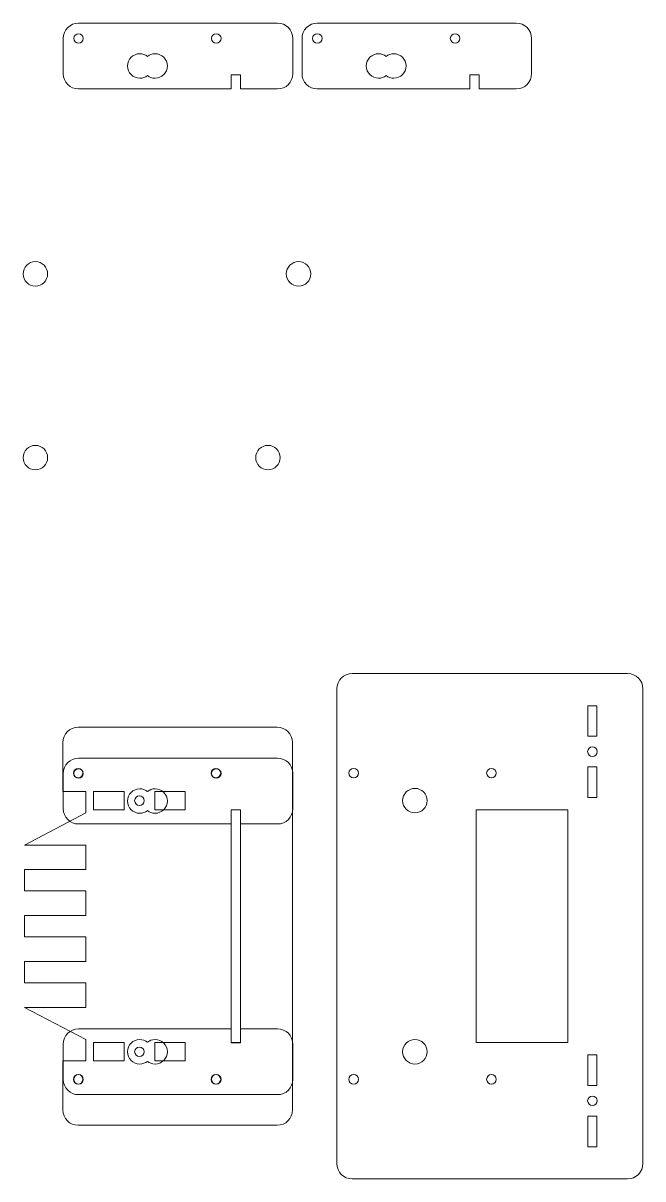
# Model space of a CAD drawing. Header units: centimetres. Extents: x -121 to 177, y -44 to 114.
# Drawn here: x -8.3 to 11.95, y 27.3 to 65.04 of the extents above; entities that cross this region are included whole.
import ezdxf

# ---------------------------------------------------------------- set-up
doc = ezdxf.new("R2010")
doc.units = ezdxf.units.CM
doc.header["$MEASUREMENT"] = 0
doc.layers.add('Layer 1', color=7, linetype='Continuous')

msp = doc.modelspace()

# ---------------------------------------------------------------- linework, layer by layer
at = {"layer": 'Layer 1', "lineweight": 20}
for centre in [(2.5, 40.55), (7, 40.55), (2.5, 30.55), (7, 30.55)]:
    msp.add_ellipse(centre, major_axis=(0, 0.155), ratio=1, dxfattribs=at)
at = {"layer": 'Layer 1', "lineweight": 18}
for points, knots in [([(0.5125, 64.5375), (0.5125, 64.81359), (0.28859, 65.0375), (0.0125, 65.0375), (0.0125, 65.0375), (0.0125, 65.0375), (-6.4875, 65.0375), (-6.4875, 65.0375), (-6.4875, 65.0375), (-6.76359, 65.0375), (-6.9875, 64.81359), (-6.9875, 64.5375), (-6.9875, 64.5375), (-6.9875, 64.5375), (-6.9875, 63.3875), (-6.9875, 63.3875), (-6.9875, 63.3875), (-6.9875, 63.11141), (-6.76359, 62.8875), (-6.4875, 62.8875), (-6.4875, 62.8875), (-6.4875, 62.8875), (-1.5, 62.8875), (-1.5, 62.8875), (-1.5, 62.8875), (-1.5, 62.8875), (-1.5, 63.35), (-1.5, 63.35), (-1.5, 63.35), (-1.5, 63.35), (-1.2, 63.35), (-1.2, 63.35), (-1.2, 63.35), (-1.2, 63.35), (-1.2, 62.8875), (-1.2, 62.8875), (-1.2, 62.8875), (-1.2, 62.8875), (0.0125, 62.8875), (0.0125, 62.8875), (0.0125, 62.8875), (0.28859, 62.8875), (0.5125, 63.11141), (0.5125, 63.3875), (0.5125, 63.3875), (0.5125, 63.3875), (0.5125, 64.5375), (0.5125, 64.5375)], [0, 0, 0, 0, 0.08333333, 0.08333333, 0.08333333, 0.08333333, 0.16666667, 0.16666667, 0.16666667, 0.16666667, 0.25, 0.25, 0.25, 0.25, 0.33333333, 0.33333333, 0.33333333, 0.33333333, 0.41666667, 0.41666667, 0.41666667, 0.41666667, 0.5, 0.5, 0.5, 0.5, 0.58333333, 0.58333333, 0.58333333, 0.58333333, 0.66666667, 0.66666667, 0.66666667, 0.66666667, 0.75, 0.75, 0.75, 0.75, 0.83333333, 0.83333333, 0.83333333, 0.83333333, 0.91666667, 0.91666667, 0.91666667, 0.91666667, 1, 1, 1, 1]), ([(8.3125, 64.5375), (8.3125, 64.81359), (8.08859, 65.0375), (7.8125, 65.0375), (7.8125, 65.0375), (7.8125, 65.0375), (1.3125, 65.0375), (1.3125, 65.0375), (1.3125, 65.0375), (1.03641, 65.0375), (0.8125, 64.81359), (0.8125, 64.5375), (0.8125, 64.5375), (0.8125, 64.5375), (0.8125, 63.3875), (0.8125, 63.3875), (0.8125, 63.3875), (0.8125, 63.11141), (1.03641, 62.8875), (1.3125, 62.8875), (1.3125, 62.8875), (1.3125, 62.8875), (6.3, 62.8875), (6.3, 62.8875), (6.3, 62.8875), (6.3, 62.8875), (6.3, 63.35), (6.3, 63.35), (6.3, 63.35), (6.3, 63.35), (6.6, 63.35), (6.6, 63.35), (6.6, 63.35), (6.6, 63.35), (6.6, 62.8875), (6.6, 62.8875), (6.6, 62.8875), (6.6, 62.8875), (7.8125, 62.8875), (7.8125, 62.8875), (7.8125, 62.8875), (8.08859, 62.8875), (8.3125, 63.11141), (8.3125, 63.3875), (8.3125, 63.3875), (8.3125, 63.3875), (8.3125, 64.5375), (8.3125, 64.5375)], [0, 0, 0, 0, 0.08333333, 0.08333333, 0.08333333, 0.08333333, 0.16666667, 0.16666667, 0.16666667, 0.16666667, 0.25, 0.25, 0.25, 0.25, 0.33333333, 0.33333333, 0.33333333, 0.33333333, 0.41666667, 0.41666667, 0.41666667, 0.41666667, 0.5, 0.5, 0.5, 0.5, 0.58333333, 0.58333333, 0.58333333, 0.58333333, 0.66666667, 0.66666667, 0.66666667, 0.66666667, 0.75, 0.75, 0.75, 0.75, 0.83333333, 0.83333333, 0.83333333, 0.83333333, 0.91666667, 0.91666667, 0.91666667, 0.91666667, 1, 1, 1, 1]), ([(1.95, 43.3), (1.95, 43.57609), (2.17391, 43.8), (2.45, 43.8), (2.45, 43.8), (2.45, 43.8), (11.45, 43.8), (11.45, 43.8), (11.45, 43.8), (11.72609, 43.8), (11.95, 43.57609), (11.95, 43.3), (11.95, 43.3), (11.95, 43.3), (11.95, 27.8), (11.95, 27.8), (11.95, 27.8), (11.95, 27.52391), (11.72609, 27.3), (11.45, 27.3), (11.45, 27.3), (11.45, 27.3), (2.45, 27.3), (2.45, 27.3), (2.45, 27.3), (2.17391, 27.3), (1.95, 27.52391), (1.95, 27.8), (1.95, 27.8), (1.95, 27.8), (1.95, 43.3), (1.95, 43.3)], [0, 0, 0, 0, 0.125, 0.125, 0.125, 0.125, 0.25, 0.25, 0.25, 0.25, 0.375, 0.375, 0.375, 0.375, 0.5, 0.5, 0.5, 0.5, 0.625, 0.625, 0.625, 0.625, 0.75, 0.75, 0.75, 0.75, 0.875, 0.875, 0.875, 0.875, 1, 1, 1, 1]), ([(0.5, 29.55), (0.5, 29.27391), (0.27609, 29.05), (0, 29.05), (0, 29.05), (0, 29.05), (-6.5, 29.05), (-6.5, 29.05), (-6.5, 29.05), (-6.77609, 29.05), (-7, 29.27391), (-7, 29.55), (-7, 29.55), (-7, 29.55), (-7, 31.15), (-7, 31.15), (-7, 31.15), (-7, 31.15), (-6.25, 31.15), (-6.25, 31.15), (-6.25, 31.15), (-6.25, 31.15), (-6.25, 31.85), (-6.25, 31.85), (-6.25, 31.85), (-6.25, 31.85), (-8.25, 32.9), (-8.25, 32.9), (-8.25, 32.9), (-8.25, 32.9), (-6.25, 32.9), (-6.25, 32.9), (-6.25, 32.9), (-6.25, 32.9), (-6.25, 33.7), (-6.25, 33.7), (-6.25, 33.7), (-6.25, 33.7), (-8.25, 33.7), (-8.25, 33.7), (-8.25, 33.7), (-8.25, 33.7), (-8.25, 34.4), (-8.25, 34.4), (-8.25, 34.4), (-8.25, 34.4), (-6.25, 34.4), (-6.25, 34.4), (-6.25, 34.4), (-6.25, 34.4), (-6.25, 35.19999), (-6.25, 35.19999), (-6.25, 35.19999), (-6.25, 35.19999), (-8.25, 35.19999), (-8.25, 35.19999), (-8.25, 35.19999), (-8.25, 35.19999), (-8.25, 35.9), (-8.25, 35.9), (-8.25, 35.9), (-8.25, 35.9), (-6.25, 35.9), (-6.25, 35.9), (-6.25, 35.9), (-6.25, 35.9), (-6.25, 36.7), (-6.25, 36.7), (-6.25, 36.7), (-6.25, 36.7), (-8.25, 36.7), (-8.25, 36.7), (-8.25, 36.7), (-8.25, 36.7), (-8.25, 37.4), (-8.25, 37.4), (-8.25, 37.4), (-8.25, 37.4), (-6.25, 37.4), (-6.25, 37.4), (-6.25, 37.4), (-6.25, 37.4), (-6.25, 38.2), (-6.25, 38.2), (-6.25, 38.2), (-6.25, 38.2), (-8.25, 38.2), (-8.25, 38.2), (-8.25, 38.2), (-8.25, 38.2), (-6.25, 39.25), (-6.25, 39.25), (-6.25, 39.25), (-6.25, 39.25), (-6.25, 39.95), (-6.25, 39.95), (-6.25, 39.95), (-6.25, 39.95), (-7, 39.95), (-7, 39.95), (-7, 39.95), (-7, 39.95), (-7, 41.55), (-7, 41.55), (-7, 41.55), (-7, 41.82609), (-6.77609, 42.05), (-6.5, 42.05), (-6.5, 42.05), (-6.5, 42.05), (0, 42.05), (0, 42.05), (0, 42.05), (0.27609, 42.05), (0.5, 41.82609), (0.5, 41.55), (0.5, 41.55), (0.5, 41.55), (0.5, 29.55), (0.5, 29.55)], [0, 0, 0, 0, 0.03333333, 0.03333333, 0.03333333, 0.03333333, 0.06666667, 0.06666667, 0.06666667, 0.06666667, 0.1, 0.1, 0.1, 0.1, 0.13333333, 0.13333333, 0.13333333, 0.13333333, 0.16666667, 0.16666667, 0.16666667, 0.16666667, 0.2, 0.2, 0.2, 0.2, 0.23333333, 0.23333333, 0.23333333, 0.23333333, 0.26666667, 0.26666667, 0.26666667, 0.26666667, 0.3, 0.3, 0.3, 0.3, 0.33333333, 0.33333333, 0.33333333, 0.33333333, 0.36666667, 0.36666667, 0.36666667, 0.36666667, 0.4, 0.4, 0.4, 0.4, 0.43333333, 0.43333333, 0.43333333, 0.43333333, 0.46666667, 0.46666667, 0.46666667, 0.46666667, 0.5, 0.5, 0.5, 0.5, 0.53333333, 0.53333333, 0.53333333, 0.53333333, 0.56666667, 0.56666667, 0.56666667, 0.56666667, 0.6, 0.6, 0.6, 0.6, 0.63333333, 0.63333333, 0.63333333, 0.63333333, 0.66666667, 0.66666667, 0.66666667, 0.66666667, 0.7, 0.7, 0.7, 0.7, 0.73333333, 0.73333333, 0.73333333, 0.73333333, 0.76666667, 0.76666667, 0.76666667, 0.76666667, 0.8, 0.8, 0.8, 0.8, 0.83333333, 0.83333333, 0.83333333, 0.83333333, 0.86666667, 0.86666667, 0.86666667, 0.86666667, 0.9, 0.9, 0.9, 0.9, 0.93333333, 0.93333333, 0.93333333, 0.93333333, 0.96666667, 0.96666667, 0.96666667, 0.96666667, 1, 1, 1, 1])]:
    msp.add_open_spline(points, degree=3, knots=knots, dxfattribs=at)
at = {"layer": 'Layer 1', "lineweight": 20}
for points in [[(-6.48749, 64.6925), (-6.57308, 64.6925), (-6.6425, 64.62308), (-6.6425, 64.5375), (-6.6425, 64.5375), (-6.6425, 64.45191), (-6.57308, 64.3825), (-6.48749, 64.3825), (-6.48749, 64.3825), (-6.40191, 64.3825), (-6.3325, 64.45191), (-6.3325, 64.5375), (-6.3325, 64.5375), (-6.3325, 64.62308), (-6.40191, 64.6925), (-6.48749, 64.6925)], [(-1.98749, 64.6925), (-2.07308, 64.6925), (-2.1425, 64.62308), (-2.1425, 64.5375), (-2.1425, 64.5375), (-2.1425, 64.45191), (-2.07308, 64.3825), (-1.98749, 64.3825), (-1.98749, 64.3825), (-1.90191, 64.3825), (-1.8325, 64.45191), (-1.8325, 64.5375), (-1.8325, 64.5375), (-1.8325, 64.62308), (-1.90191, 64.6925), (-1.98749, 64.6925)], [(1.31251, 64.6925), (1.22692, 64.6925), (1.1575, 64.62308), (1.1575, 64.5375), (1.1575, 64.5375), (1.1575, 64.45191), (1.22692, 64.3825), (1.31251, 64.3825), (1.31251, 64.3825), (1.39809, 64.3825), (1.4675, 64.45191), (1.4675, 64.5375), (1.4675, 64.5375), (1.4675, 64.62308), (1.39809, 64.6925), (1.31251, 64.6925)], [(5.81251, 64.6925), (5.72692, 64.6925), (5.6575, 64.62308), (5.6575, 64.5375), (5.6575, 64.5375), (5.6575, 64.45191), (5.72692, 64.3825), (5.81251, 64.3825), (5.81251, 64.3825), (5.89809, 64.3825), (5.9675, 64.45191), (5.9675, 64.5375), (5.9675, 64.5375), (5.9675, 64.62308), (5.89809, 64.6925), (5.81251, 64.6925)], [(-6.49999, 40.395), (-6.58558, 40.395), (-6.655, 40.46442), (-6.655, 40.55), (-6.655, 40.55), (-6.655, 40.63559), (-6.58558, 40.705), (-6.49999, 40.705), (-6.49999, 40.705), (-6.41441, 40.705), (-6.345, 40.63559), (-6.345, 40.55), (-6.345, 40.55), (-6.345, 40.46442), (-6.41441, 40.395), (-6.49999, 40.395)], [(-1.99999, 40.395), (-2.08558, 40.395), (-2.155, 40.46442), (-2.155, 40.55), (-2.155, 40.55), (-2.155, 40.63559), (-2.08558, 40.705), (-1.99999, 40.705), (-1.99999, 40.705), (-1.91441, 40.705), (-1.845, 40.63559), (-1.845, 40.55), (-1.845, 40.55), (-1.845, 40.46442), (-1.91441, 40.395), (-1.99999, 40.395)], [(-1.5, 39.35), (-1.5, 39.35), (-1.2, 39.35), (-1.2, 39.35), (-1.2, 39.35), (-1.2, 39.35), (-1.2, 31.75), (-1.2, 31.75), (-1.2, 31.75), (-1.2, 31.75), (-1.5, 31.75), (-1.5, 31.75), (-1.5, 31.75), (-1.5, 31.75), (-1.5, 39.35), (-1.5, 39.35)], [(6.5, 39.35), (6.5, 39.35), (9.5, 39.35), (9.5, 39.35), (9.5, 39.35), (9.5, 39.35), (9.5, 31.75), (9.5, 31.75), (9.5, 31.75), (9.5, 31.75), (6.5, 31.75), (6.5, 31.75), (6.5, 31.75), (6.5, 31.75), (6.5, 39.35), (6.5, 39.35)], [(-6.49999, 30.395), (-6.58558, 30.395), (-6.655, 30.46442), (-6.655, 30.55), (-6.655, 30.55), (-6.655, 30.63559), (-6.58558, 30.705), (-6.49999, 30.705), (-6.49999, 30.705), (-6.41441, 30.705), (-6.345, 30.63559), (-6.345, 30.55), (-6.345, 30.55), (-6.345, 30.46442), (-6.41441, 30.395), (-6.49999, 30.395)], [(-1.99999, 30.395), (-2.08558, 30.395), (-2.155, 30.46442), (-2.155, 30.55), (-2.155, 30.55), (-2.155, 30.63559), (-2.08558, 30.705), (-1.99999, 30.705), (-1.99999, 30.705), (-1.91441, 30.705), (-1.845, 30.63559), (-1.845, 30.55), (-1.845, 30.55), (-1.845, 30.46442), (-1.91441, 30.395), (-1.99999, 30.395)]]:
    msp.add_open_spline(points, degree=3, knots=[0, 0, 0, 0, 0.25, 0.25, 0.25, 0.25, 0.5, 0.5, 0.5, 0.5, 0.75, 0.75, 0.75, 0.75, 1, 1, 1, 1], dxfattribs=at)
at = {"layer": 'Layer 1', "lineweight": 9}
for points, knots in [([(-3.9875, 64.0375), (-4.0821, 64.0375), (-4.16901, 64.00463), (-4.2375, 63.94971), (-4.2375, 63.94971), (-4.30599, 64.00463), (-4.3929, 64.0375), (-4.4875, 64.0375), (-4.4875, 64.0375), (-4.70838, 64.0375), (-4.8875, 63.85838), (-4.8875, 63.6375), (-4.8875, 63.6375), (-4.8875, 63.41662), (-4.70838, 63.2375), (-4.4875, 63.2375), (-4.4875, 63.2375), (-4.3929, 63.2375), (-4.30599, 63.27037), (-4.2375, 63.32529), (-4.2375, 63.32529), (-4.16901, 63.27037), (-4.0821, 63.2375), (-3.9875, 63.2375), (-3.9875, 63.2375), (-3.76662, 63.2375), (-3.5875, 63.41662), (-3.5875, 63.6375), (-3.5875, 63.6375), (-3.5875, 63.85838), (-3.76662, 64.0375), (-3.9875, 64.0375)], [0, 0, 0, 0, 0.125, 0.125, 0.125, 0.125, 0.25, 0.25, 0.25, 0.25, 0.375, 0.375, 0.375, 0.375, 0.5, 0.5, 0.5, 0.5, 0.625, 0.625, 0.625, 0.625, 0.75, 0.75, 0.75, 0.75, 0.875, 0.875, 0.875, 0.875, 1, 1, 1, 1]), ([(3.8125, 64.0375), (3.7179, 64.0375), (3.63099, 64.00463), (3.5625, 63.94971), (3.5625, 63.94971), (3.49401, 64.00463), (3.4071, 64.0375), (3.3125, 64.0375), (3.3125, 64.0375), (3.09162, 64.0375), (2.9125, 63.85838), (2.9125, 63.6375), (2.9125, 63.6375), (2.9125, 63.41662), (3.09162, 63.2375), (3.3125, 63.2375), (3.3125, 63.2375), (3.4071, 63.2375), (3.49401, 63.27037), (3.5625, 63.32529), (3.5625, 63.32529), (3.63099, 63.27037), (3.7179, 63.2375), (3.8125, 63.2375), (3.8125, 63.2375), (4.03338, 63.2375), (4.2125, 63.41662), (4.2125, 63.6375), (4.2125, 63.6375), (4.2125, 63.85838), (4.03338, 64.0375), (3.8125, 64.0375)], [0, 0, 0, 0, 0.125, 0.125, 0.125, 0.125, 0.25, 0.25, 0.25, 0.25, 0.375, 0.375, 0.375, 0.375, 0.5, 0.5, 0.5, 0.5, 0.625, 0.625, 0.625, 0.625, 0.75, 0.75, 0.75, 0.75, 0.875, 0.875, 0.875, 0.875, 1, 1, 1, 1]), ([(-7.9, 57.25), (-8.12088, 57.25), (-8.3, 57.07088), (-8.3, 56.85), (-8.3, 56.85), (-8.3, 56.62912), (-8.12088, 56.45), (-7.9, 56.45), (-7.9, 56.45), (-7.67912, 56.45), (-7.5, 56.62912), (-7.5, 56.85), (-7.5, 56.85), (-7.5, 57.07088), (-7.67912, 57.25), (-7.9, 57.25)], [0, 0, 0, 0, 0.25, 0.25, 0.25, 0.25, 0.5, 0.5, 0.5, 0.5, 0.75, 0.75, 0.75, 0.75, 1, 1, 1, 1]), ([(0.7, 57.25), (0.47912, 57.25), (0.3, 57.07088), (0.3, 56.85), (0.3, 56.85), (0.3, 56.62912), (0.47912, 56.45), (0.7, 56.45), (0.7, 56.45), (0.92088, 56.45), (1.1, 56.62912), (1.1, 56.85), (1.1, 56.85), (1.1, 57.07088), (0.92088, 57.25), (0.7, 57.25)], [0, 0, 0, 0, 0.25, 0.25, 0.25, 0.25, 0.5, 0.5, 0.5, 0.5, 0.75, 0.75, 0.75, 0.75, 1, 1, 1, 1]), ([(-7.9, 51.25), (-8.12088, 51.25), (-8.3, 51.07088), (-8.3, 50.85), (-8.3, 50.85), (-8.3, 50.62912), (-8.12088, 50.45), (-7.9, 50.45), (-7.9, 50.45), (-7.67912, 50.45), (-7.5, 50.62912), (-7.5, 50.85), (-7.5, 50.85), (-7.5, 51.07088), (-7.67912, 51.25), (-7.9, 51.25)], [0, 0, 0, 0, 0.25, 0.25, 0.25, 0.25, 0.5, 0.5, 0.5, 0.5, 0.75, 0.75, 0.75, 0.75, 1, 1, 1, 1]), ([(-0.3, 51.25), (-0.52088, 51.25), (-0.7, 51.07088), (-0.7, 50.85), (-0.7, 50.85), (-0.7, 50.62912), (-0.52088, 50.45), (-0.3, 50.45), (-0.3, 50.45), (-0.07912, 50.45), (0.1, 50.62912), (0.1, 50.85), (0.1, 50.85), (0.1, 51.07088), (-0.07912, 51.25), (-0.3, 51.25)], [0, 0, 0, 0, 0.25, 0.25, 0.25, 0.25, 0.5, 0.5, 0.5, 0.5, 0.75, 0.75, 0.75, 0.75, 1, 1, 1, 1]), ([(10.15, 41.75), (10.15, 41.75), (10.15, 42.75), (10.15, 42.75), (10.15, 42.75), (10.15, 42.75), (10.45, 42.75), (10.45, 42.75), (10.45, 42.75), (10.45, 42.75), (10.45, 41.75), (10.45, 41.75), (10.45, 41.75), (10.45, 41.75), (10.15, 41.75), (10.15, 41.75)], [0, 0, 0, 0, 0.25, 0.25, 0.25, 0.25, 0.5, 0.5, 0.5, 0.5, 0.75, 0.75, 0.75, 0.75, 1, 1, 1, 1]), ([(10.145, 41.25), (10.145, 41.33559), (10.21441, 41.405), (10.3, 41.405), (10.3, 41.405), (10.38559, 41.405), (10.455, 41.33559), (10.455, 41.25), (10.455, 41.25), (10.455, 41.16441), (10.38559, 41.095), (10.3, 41.095), (10.3, 41.095), (10.21441, 41.095), (10.145, 41.16441), (10.145, 41.25)], [0, 0, 0, 0, 0.25, 0.25, 0.25, 0.25, 0.5, 0.5, 0.5, 0.5, 0.75, 0.75, 0.75, 0.75, 1, 1, 1, 1]), ([(10.15, 39.75), (10.15, 39.75), (10.15, 40.75), (10.15, 40.75), (10.15, 40.75), (10.15, 40.75), (10.45, 40.75), (10.45, 40.75), (10.45, 40.75), (10.45, 40.75), (10.45, 39.75), (10.45, 39.75), (10.45, 39.75), (10.45, 39.75), (10.15, 39.75), (10.15, 39.75)], [0, 0, 0, 0, 0.25, 0.25, 0.25, 0.25, 0.5, 0.5, 0.5, 0.5, 0.75, 0.75, 0.75, 0.75, 1, 1, 1, 1]), ([(4.5, 40.05), (4.27912, 40.05), (4.1, 39.87088), (4.1, 39.65), (4.1, 39.65), (4.1, 39.42912), (4.27912, 39.25), (4.5, 39.25), (4.5, 39.25), (4.72088, 39.25), (4.9, 39.42912), (4.9, 39.65), (4.9, 39.65), (4.9, 39.87088), (4.72088, 40.05), (4.5, 40.05)], [0, 0, 0, 0, 0.25, 0.25, 0.25, 0.25, 0.5, 0.5, 0.5, 0.5, 0.75, 0.75, 0.75, 0.75, 1, 1, 1, 1]), ([(-5, 39.35), (-5, 39.35), (-6, 39.35), (-6, 39.35), (-6, 39.35), (-6, 39.35), (-6, 39.95), (-6, 39.95), (-6, 39.95), (-6, 39.95), (-5, 39.95), (-5, 39.95), (-5, 39.95), (-5, 39.95), (-5, 39.35), (-5, 39.35)], [0, 0, 0, 0, 0.25, 0.25, 0.25, 0.25, 0.5, 0.5, 0.5, 0.5, 0.75, 0.75, 0.75, 0.75, 1, 1, 1, 1]), ([(-5, 39.35), (-5, 39.35), (-6, 39.35), (-6, 39.35), (-6, 39.35), (-6, 39.35), (-6, 39.95), (-6, 39.95), (-6, 39.95), (-6, 39.95), (-5, 39.95), (-5, 39.95), (-5, 39.95), (-5, 39.95), (-5, 39.35), (-5, 39.35)], [0, 0, 0, 0, 0.25, 0.25, 0.25, 0.25, 0.5, 0.5, 0.5, 0.5, 0.75, 0.75, 0.75, 0.75, 1, 1, 1, 1]), ([(-4.5, 39.495), (-4.58559, 39.495), (-4.655, 39.56441), (-4.655, 39.65), (-4.655, 39.65), (-4.655, 39.73559), (-4.58559, 39.805), (-4.5, 39.805), (-4.5, 39.805), (-4.41441, 39.805), (-4.345, 39.73559), (-4.345, 39.65), (-4.345, 39.65), (-4.345, 39.56441), (-4.41441, 39.495), (-4.5, 39.495)], [0, 0, 0, 0, 0.25, 0.25, 0.25, 0.25, 0.5, 0.5, 0.5, 0.5, 0.75, 0.75, 0.75, 0.75, 1, 1, 1, 1]), ([(-4.5, 39.495), (-4.58559, 39.495), (-4.655, 39.56441), (-4.655, 39.65), (-4.655, 39.65), (-4.655, 39.73559), (-4.58559, 39.805), (-4.5, 39.805), (-4.5, 39.805), (-4.41441, 39.805), (-4.345, 39.73559), (-4.345, 39.65), (-4.345, 39.65), (-4.345, 39.56441), (-4.41441, 39.495), (-4.5, 39.495)], [0, 0, 0, 0, 0.25, 0.25, 0.25, 0.25, 0.5, 0.5, 0.5, 0.5, 0.75, 0.75, 0.75, 0.75, 1, 1, 1, 1]), ([(-3, 39.35), (-3, 39.35), (-4, 39.35), (-4, 39.35), (-4, 39.35), (-4, 39.35), (-4, 39.95), (-4, 39.95), (-4, 39.95), (-4, 39.95), (-3, 39.95), (-3, 39.95), (-3, 39.95), (-3, 39.95), (-3, 39.35), (-3, 39.35)], [0, 0, 0, 0, 0.25, 0.25, 0.25, 0.25, 0.5, 0.5, 0.5, 0.5, 0.75, 0.75, 0.75, 0.75, 1, 1, 1, 1]), ([(-3, 39.35), (-3, 39.35), (-4, 39.35), (-4, 39.35), (-4, 39.35), (-4, 39.35), (-4, 39.95), (-4, 39.95), (-4, 39.95), (-4, 39.95), (-3, 39.95), (-3, 39.95), (-3, 39.95), (-3, 39.95), (-3, 39.35), (-3, 39.35)], [0, 0, 0, 0, 0.25, 0.25, 0.25, 0.25, 0.5, 0.5, 0.5, 0.5, 0.75, 0.75, 0.75, 0.75, 1, 1, 1, 1]), ([(-5, 31.15), (-5, 31.15), (-6, 31.15), (-6, 31.15), (-6, 31.15), (-6, 31.15), (-6, 31.75), (-6, 31.75), (-6, 31.75), (-6, 31.75), (-5, 31.75), (-5, 31.75), (-5, 31.75), (-5, 31.75), (-5, 31.15), (-5, 31.15)], [0, 0, 0, 0, 0.25, 0.25, 0.25, 0.25, 0.5, 0.5, 0.5, 0.5, 0.75, 0.75, 0.75, 0.75, 1, 1, 1, 1]), ([(-5, 31.15), (-5, 31.15), (-6, 31.15), (-6, 31.15), (-6, 31.15), (-6, 31.15), (-6, 31.75), (-6, 31.75), (-6, 31.75), (-6, 31.75), (-5, 31.75), (-5, 31.75), (-5, 31.75), (-5, 31.75), (-5, 31.15), (-5, 31.15)], [0, 0, 0, 0, 0.25, 0.25, 0.25, 0.25, 0.5, 0.5, 0.5, 0.5, 0.75, 0.75, 0.75, 0.75, 1, 1, 1, 1]), ([(-3, 31.15), (-3, 31.15), (-4, 31.15), (-4, 31.15), (-4, 31.15), (-4, 31.15), (-4, 31.75), (-4, 31.75), (-4, 31.75), (-4, 31.75), (-3, 31.75), (-3, 31.75), (-3, 31.75), (-3, 31.75), (-3, 31.15), (-3, 31.15)], [0, 0, 0, 0, 0.25, 0.25, 0.25, 0.25, 0.5, 0.5, 0.5, 0.5, 0.75, 0.75, 0.75, 0.75, 1, 1, 1, 1]), ([(-3, 31.15), (-3, 31.15), (-4, 31.15), (-4, 31.15), (-4, 31.15), (-4, 31.15), (-4, 31.75), (-4, 31.75), (-4, 31.75), (-4, 31.75), (-3, 31.75), (-3, 31.75), (-3, 31.75), (-3, 31.75), (-3, 31.15), (-3, 31.15)], [0, 0, 0, 0, 0.25, 0.25, 0.25, 0.25, 0.5, 0.5, 0.5, 0.5, 0.75, 0.75, 0.75, 0.75, 1, 1, 1, 1]), ([(4.5, 31.85), (4.27912, 31.85), (4.1, 31.67088), (4.1, 31.45), (4.1, 31.45), (4.1, 31.22912), (4.27912, 31.05), (4.5, 31.05), (4.5, 31.05), (4.72088, 31.05), (4.9, 31.22912), (4.9, 31.45), (4.9, 31.45), (4.9, 31.67088), (4.72088, 31.85), (4.5, 31.85)], [0, 0, 0, 0, 0.25, 0.25, 0.25, 0.25, 0.5, 0.5, 0.5, 0.5, 0.75, 0.75, 0.75, 0.75, 1, 1, 1, 1]), ([(-4.5, 31.295), (-4.58559, 31.295), (-4.655, 31.36441), (-4.655, 31.45), (-4.655, 31.45), (-4.655, 31.53559), (-4.58559, 31.605), (-4.5, 31.605), (-4.5, 31.605), (-4.41441, 31.605), (-4.345, 31.53559), (-4.345, 31.45), (-4.345, 31.45), (-4.345, 31.36441), (-4.41441, 31.295), (-4.5, 31.295)], [0, 0, 0, 0, 0.25, 0.25, 0.25, 0.25, 0.5, 0.5, 0.5, 0.5, 0.75, 0.75, 0.75, 0.75, 1, 1, 1, 1]), ([(-4.5, 31.295), (-4.58559, 31.295), (-4.655, 31.36441), (-4.655, 31.45), (-4.655, 31.45), (-4.655, 31.53559), (-4.58559, 31.605), (-4.5, 31.605), (-4.5, 31.605), (-4.41441, 31.605), (-4.345, 31.53559), (-4.345, 31.45), (-4.345, 31.45), (-4.345, 31.36441), (-4.41441, 31.295), (-4.5, 31.295)], [0, 0, 0, 0, 0.25, 0.25, 0.25, 0.25, 0.5, 0.5, 0.5, 0.5, 0.75, 0.75, 0.75, 0.75, 1, 1, 1, 1]), ([(10.15, 30.35), (10.15, 30.35), (10.15, 31.35), (10.15, 31.35), (10.15, 31.35), (10.15, 31.35), (10.45, 31.35), (10.45, 31.35), (10.45, 31.35), (10.45, 31.35), (10.45, 30.35), (10.45, 30.35), (10.45, 30.35), (10.45, 30.35), (10.15, 30.35), (10.15, 30.35)], [0, 0, 0, 0, 0.25, 0.25, 0.25, 0.25, 0.5, 0.5, 0.5, 0.5, 0.75, 0.75, 0.75, 0.75, 1, 1, 1, 1]), ([(10.145, 29.85), (10.145, 29.93559), (10.21441, 30.005), (10.3, 30.005), (10.3, 30.005), (10.38559, 30.005), (10.455, 29.93559), (10.455, 29.85), (10.455, 29.85), (10.455, 29.76441), (10.38559, 29.695), (10.3, 29.695), (10.3, 29.695), (10.21441, 29.695), (10.145, 29.76441), (10.145, 29.85)], [0, 0, 0, 0, 0.25, 0.25, 0.25, 0.25, 0.5, 0.5, 0.5, 0.5, 0.75, 0.75, 0.75, 0.75, 1, 1, 1, 1]), ([(10.15, 28.35), (10.15, 28.35), (10.15, 29.35), (10.15, 29.35), (10.15, 29.35), (10.15, 29.35), (10.45, 29.35), (10.45, 29.35), (10.45, 29.35), (10.45, 29.35), (10.45, 28.35), (10.45, 28.35), (10.45, 28.35), (10.45, 28.35), (10.15, 28.35), (10.15, 28.35)], [0, 0, 0, 0, 0.25, 0.25, 0.25, 0.25, 0.5, 0.5, 0.5, 0.5, 0.75, 0.75, 0.75, 0.75, 1, 1, 1, 1])]:
    msp.add_open_spline(points, degree=3, knots=knots, dxfattribs=at)
at = {"layer": 'Layer 1', "color": 6, "lineweight": 18}
for points in [[(0.5125, 40.5375), (0.5125, 40.81359), (0.28859, 41.0375), (0.0125, 41.0375), (0.0125, 41.0375), (0.0125, 41.0375), (-6.4875, 41.0375), (-6.4875, 41.0375), (-6.4875, 41.0375), (-6.76359, 41.0375), (-6.9875, 40.81359), (-6.9875, 40.5375), (-6.9875, 40.5375), (-6.9875, 40.5375), (-6.9875, 39.3875), (-6.9875, 39.3875), (-6.9875, 39.3875), (-6.9875, 39.11141), (-6.76359, 38.8875), (-6.4875, 38.8875), (-6.4875, 38.8875), (-6.4875, 38.8875), (-1.5, 38.8875), (-1.5, 38.8875), (-1.5, 38.8875), (-1.5, 38.8875), (-1.5, 39.35), (-1.5, 39.35), (-1.5, 39.35), (-1.5, 39.35), (-1.2, 39.35), (-1.2, 39.35), (-1.2, 39.35), (-1.2, 39.35), (-1.2, 38.8875), (-1.2, 38.8875), (-1.2, 38.8875), (-1.2, 38.8875), (0.0125, 38.8875), (0.0125, 38.8875), (0.0125, 38.8875), (0.28859, 38.8875), (0.5125, 39.11141), (0.5125, 39.3875), (0.5125, 39.3875), (0.5125, 39.3875), (0.5125, 40.5375), (0.5125, 40.5375)], [(0.5125, 30.55), (0.5125, 30.27391), (0.28859, 30.05), (0.0125, 30.05), (0.0125, 30.05), (0.0125, 30.05), (-6.4875, 30.05), (-6.4875, 30.05), (-6.4875, 30.05), (-6.76359, 30.05), (-6.9875, 30.27391), (-6.9875, 30.55), (-6.9875, 30.55), (-6.9875, 30.55), (-6.9875, 31.7), (-6.9875, 31.7), (-6.9875, 31.7), (-6.9875, 31.97609), (-6.76359, 32.2), (-6.4875, 32.2), (-6.4875, 32.2), (-6.4875, 32.2), (-1.5, 32.2), (-1.5, 32.2), (-1.5, 32.2), (-1.5, 32.2), (-1.5, 31.7375), (-1.5, 31.7375), (-1.5, 31.7375), (-1.5, 31.7375), (-1.2, 31.7375), (-1.2, 31.7375), (-1.2, 31.7375), (-1.2, 31.7375), (-1.2, 32.2), (-1.2, 32.2), (-1.2, 32.2), (-1.2, 32.2), (0.0125, 32.2), (0.0125, 32.2), (0.0125, 32.2), (0.28859, 32.2), (0.5125, 31.97609), (0.5125, 31.7), (0.5125, 31.7), (0.5125, 31.7), (0.5125, 30.55), (0.5125, 30.55)]]:
    msp.add_open_spline(points, degree=3, knots=[0, 0, 0, 0, 0.08333333, 0.08333333, 0.08333333, 0.08333333, 0.16666667, 0.16666667, 0.16666667, 0.16666667, 0.25, 0.25, 0.25, 0.25, 0.33333333, 0.33333333, 0.33333333, 0.33333333, 0.41666667, 0.41666667, 0.41666667, 0.41666667, 0.5, 0.5, 0.5, 0.5, 0.58333333, 0.58333333, 0.58333333, 0.58333333, 0.66666667, 0.66666667, 0.66666667, 0.66666667, 0.75, 0.75, 0.75, 0.75, 0.83333333, 0.83333333, 0.83333333, 0.83333333, 0.91666667, 0.91666667, 0.91666667, 0.91666667, 1, 1, 1, 1], dxfattribs=at)
at = {"layer": 'Layer 1', "color": 6, "lineweight": 20}
for points in [[(-6.48749, 40.6925), (-6.57308, 40.6925), (-6.6425, 40.62308), (-6.6425, 40.5375), (-6.6425, 40.5375), (-6.6425, 40.45191), (-6.57308, 40.3825), (-6.48749, 40.3825), (-6.48749, 40.3825), (-6.40191, 40.3825), (-6.3325, 40.45191), (-6.3325, 40.5375), (-6.3325, 40.5375), (-6.3325, 40.62308), (-6.40191, 40.6925), (-6.48749, 40.6925)], [(-1.98749, 40.6925), (-2.07308, 40.6925), (-2.1425, 40.62308), (-2.1425, 40.5375), (-2.1425, 40.5375), (-2.1425, 40.45191), (-2.07308, 40.3825), (-1.98749, 40.3825), (-1.98749, 40.3825), (-1.90191, 40.3825), (-1.8325, 40.45191), (-1.8325, 40.5375), (-1.8325, 40.5375), (-1.8325, 40.62308), (-1.90191, 40.6925), (-1.98749, 40.6925)], [(-6.48749, 30.395), (-6.57308, 30.395), (-6.6425, 30.46442), (-6.6425, 30.55), (-6.6425, 30.55), (-6.6425, 30.63559), (-6.57308, 30.705), (-6.48749, 30.705), (-6.48749, 30.705), (-6.40191, 30.705), (-6.3325, 30.63559), (-6.3325, 30.55), (-6.3325, 30.55), (-6.3325, 30.46442), (-6.40191, 30.395), (-6.48749, 30.395)], [(-1.98749, 30.395), (-2.07308, 30.395), (-2.1425, 30.46442), (-2.1425, 30.55), (-2.1425, 30.55), (-2.1425, 30.63559), (-2.07308, 30.705), (-1.98749, 30.705), (-1.98749, 30.705), (-1.90191, 30.705), (-1.8325, 30.63559), (-1.8325, 30.55), (-1.8325, 30.55), (-1.8325, 30.46442), (-1.90191, 30.395), (-1.98749, 30.395)]]:
    msp.add_open_spline(points, degree=3, knots=[0, 0, 0, 0, 0.25, 0.25, 0.25, 0.25, 0.5, 0.5, 0.5, 0.5, 0.75, 0.75, 0.75, 0.75, 1, 1, 1, 1], dxfattribs=at)
at = {"layer": 'Layer 1', "color": 6, "lineweight": 9}
for points in [[(-3.9875, 40.0375), (-4.0821, 40.0375), (-4.16901, 40.00463), (-4.2375, 39.94971), (-4.2375, 39.94971), (-4.30599, 40.00463), (-4.3929, 40.0375), (-4.4875, 40.0375), (-4.4875, 40.0375), (-4.70838, 40.0375), (-4.8875, 39.85838), (-4.8875, 39.6375), (-4.8875, 39.6375), (-4.8875, 39.41662), (-4.70838, 39.2375), (-4.4875, 39.2375), (-4.4875, 39.2375), (-4.3929, 39.2375), (-4.30599, 39.27037), (-4.2375, 39.32529), (-4.2375, 39.32529), (-4.16901, 39.27037), (-4.0821, 39.2375), (-3.9875, 39.2375), (-3.9875, 39.2375), (-3.76662, 39.2375), (-3.5875, 39.41662), (-3.5875, 39.6375), (-3.5875, 39.6375), (-3.5875, 39.85838), (-3.76662, 40.0375), (-3.9875, 40.0375)], [(-3.9875, 31.05), (-4.0821, 31.05), (-4.16901, 31.08287), (-4.2375, 31.13779), (-4.2375, 31.13779), (-4.30599, 31.08287), (-4.3929, 31.05), (-4.4875, 31.05), (-4.4875, 31.05), (-4.70838, 31.05), (-4.8875, 31.22912), (-4.8875, 31.45), (-4.8875, 31.45), (-4.8875, 31.67088), (-4.70838, 31.85), (-4.4875, 31.85), (-4.4875, 31.85), (-4.3929, 31.85), (-4.30599, 31.81713), (-4.2375, 31.76221), (-4.2375, 31.76221), (-4.16901, 31.81713), (-4.0821, 31.85), (-3.9875, 31.85), (-3.9875, 31.85), (-3.76662, 31.85), (-3.5875, 31.67088), (-3.5875, 31.45), (-3.5875, 31.45), (-3.5875, 31.22912), (-3.76662, 31.05), (-3.9875, 31.05)]]:
    msp.add_open_spline(points, degree=3, knots=[0, 0, 0, 0, 0.125, 0.125, 0.125, 0.125, 0.25, 0.25, 0.25, 0.25, 0.375, 0.375, 0.375, 0.375, 0.5, 0.5, 0.5, 0.5, 0.625, 0.625, 0.625, 0.625, 0.75, 0.75, 0.75, 0.75, 0.875, 0.875, 0.875, 0.875, 1, 1, 1, 1], dxfattribs=at)

doc.saveas('drawing.dxf')
